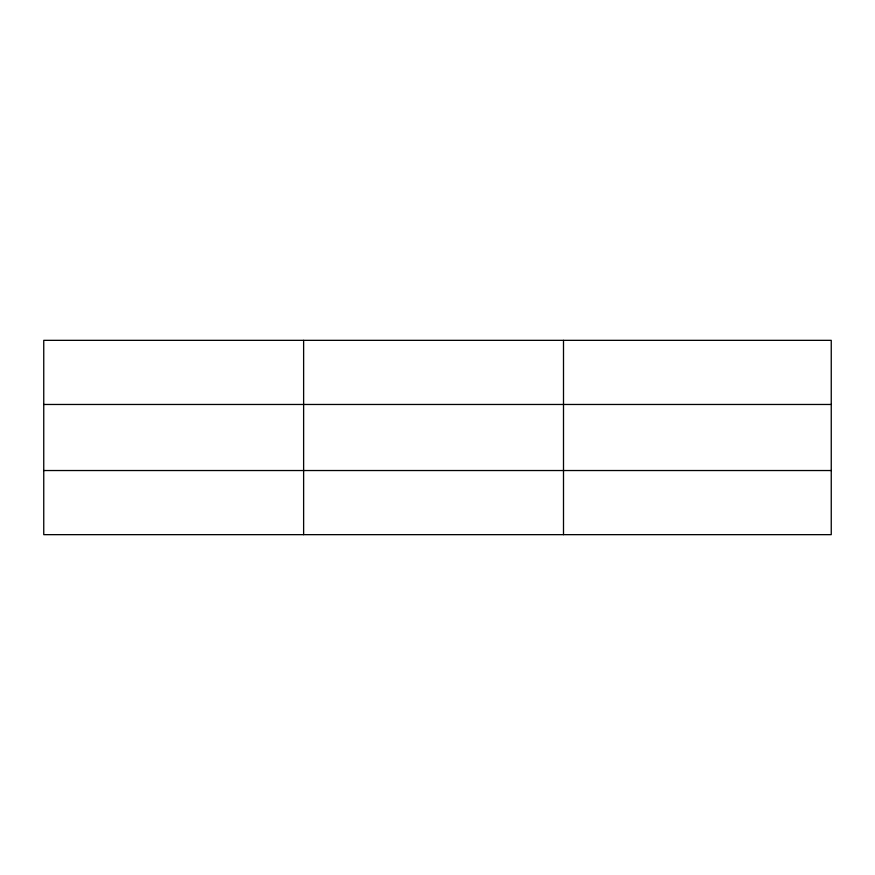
<?xml version="1.0" encoding="UTF-8"?>
<svg xmlns="http://www.w3.org/2000/svg" width="875" height="875" viewBox="0 0 875 875"><rect width="100%" height="100%" fill="white"/><g stroke="black" fill="none" stroke-linecap="round" stroke-linejoin="round"><path stroke-width="1.31" d="M303.625 340.342L303.625 534.658M563.5 340.342L563.5 534.658M831.25 404.469L831.25 340.342L43.75 340.342L43.75 534.658L831.25 534.658L831.25 404.469L43.75 404.469M43.75 470.531L831.25 470.531"/></g></svg>
